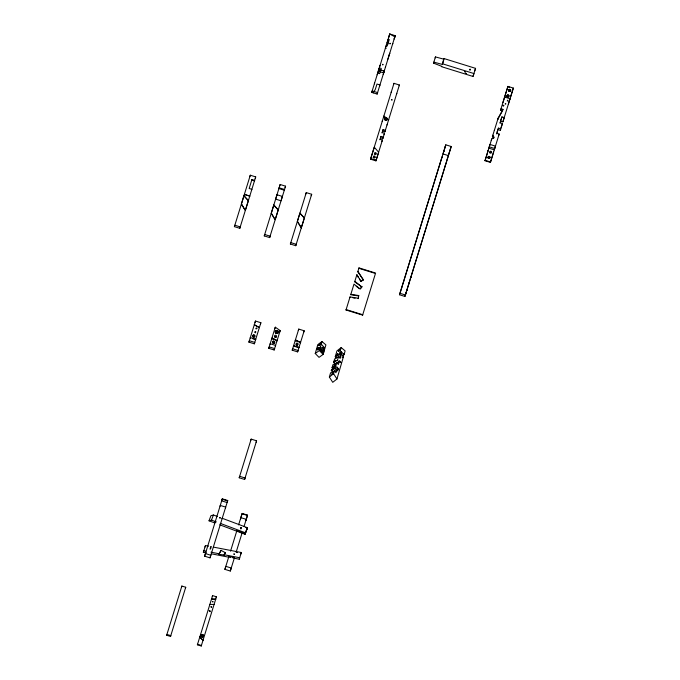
<?xml version="1.0" encoding="UTF-8"?>
<svg xmlns="http://www.w3.org/2000/svg" width="680" height="680" viewBox="0 0 680 680"><rect width="100%" height="100%" fill="white"/><g stroke="black" fill="none" stroke-linecap="round" stroke-linejoin="round"><path stroke-width="1.02" d="M316.761 349.528L318.503 347.846L316.88 349.588M335.979 355.538L337.722 353.855M337.807 353.94L336.082 355.606M320.756 349.707L321.24 350.548M375.743 154.657L375.3 153.858L374.34 153.994M508.002 100.912C507.637 101.022 508.181 98.999 507.229 100.997M322.728 347.327L323.825 348.967M320.875 343.757L319.234 345.142L320.85 343.723L324.589 347.846L324.317 348.322M358.751 295.545L358.615 295.962L350.71 294.721L350.846 294.304L358.751 295.545L358.224 298.673L358.36 298.256L350.03 296.947L349.894 297.364M489.2 158.091C489.098 156.29 488.945 158.185 488.58 157.649M323.909 348.874L322.83 347.242M317.526 347.395L317.696 348.075M333.99 361.505L335.699 360.23M335.75 360.306L334.084 361.556M254.158 336.863C253.529 334.611 253.878 336.778 253.036 336.949M273.998 343.026L273.964 341.743L273.003 342.21L273.972 342.728L273.062 342.329M439.773 164.314L440.079 163.362M441.728 157.981L442.144 156.663M443.708 151.564L443.972 150.731M444.822 147.959L445.221 146.676M315.24 353.49L317.738 344.896L321.954 341.555L325.907 344.879L323.136 354.407L319.03 357.357L315.24 353.49L319.337 350.548L321.954 341.555M344.021 354.697L341.258 351.645L340.688 353.608L343.451 356.651L336.957 378.99L332.741 382.33L329.358 377.034L330.574 372.852L334.381 370.931L335.979 372.708L336.685 370.277L335.087 368.509L336.762 362.754L338.359 364.523L339.065 362.091L337.467 360.324L338.529 356.66L340.136 358.428L340.782 356.209L339.175 354.442L341.173 347.565L345.125 350.888L344.021 354.697L342.686 355.75M336.685 370.277L332.885 372.198L331.287 370.421L334.534 366.477L335.027 364.769L332.061 367.744L332.868 368.875M332.061 367.744L332.953 364.667L336.762 362.754M335.265 364.012L333.659 362.245L334.611 358.972L338.529 356.66M336.328 357.935L335.257 356.753L336.957 350.905L341.173 347.565M329.358 377.034L333.574 373.694L334.381 370.931M378.377 70.814L379.168 68.281L378.403 70.746L379.075 70.95M489.285 146.838L488.886 148.18L494.292 149.863L495.44 146.141L490.034 144.457L489.285 146.838L494.692 148.52M222.317 498.822L221.689 500.879L227.095 502.562L227.724 500.497L222.317 498.822L204.612 556.172L210.018 557.855L210.859 555.262L205.453 553.579L204.612 556.172M242.148 513.434L240.49 518.857L240.873 517.659L246.287 519.341L245.897 520.531L247.554 515.117L242.148 513.434L238.603 524.892M401.489 288.422L401.684 287.827M405.425 275.672L405.62 275.085M406.011 292.995L405.926 293.25M409.088 283.007L409.012 283.254M449.225 152.881L449.438 152.235M385.365 67.447L385.433 67.209M400.392 292L400.46 291.762M400.579 291.405L400.546 291.499M403.469 282.013L403.665 281.418M443.989 150.637L443.853 151.088M407.091 289.51L406.819 290.377L407.023 289.748M411.026 276.76L410.754 277.627L410.916 277.125M447.44 158.703L447.262 159.239M450.33 149.303L450.627 148.351L450.347 149.243M496.85 133.339L499.171 134.062L490.416 162.409L485.01 160.726L488.24 150.186L488.096 150.603M494.351 130.424L494.326 130.475M490.416 162.409L493.646 151.869L493.502 152.278M234.396 226.644L250.3 175.219L255.705 176.902L239.802 228.319L234.396 226.644L234.872 225.233L240.278 226.916L239.802 228.319M251.931 179.529L251.736 180.089L254.439 180.931L254.634 180.37L251.931 179.529L249.169 188.487L251.872 189.329L251.676 189.89M264.256 235.917L280.16 184.501L285.566 186.175L269.662 237.6L264.256 235.917L264.732 234.515L270.139 236.19L269.662 237.6M248.914 342.142L255.468 321.036L260.874 322.711L254.32 343.817L248.914 342.142L249.39 340.731L254.796 342.414L254.32 343.817M166.659 635.256L181.866 586.058L185.725 587.256L170.527 636.454L166.659 635.256L166.948 634.432L170.807 635.63L170.527 636.454M290.368 244.026L306.272 192.61L311.678 194.284L295.774 245.709L290.368 244.026L290.844 242.624L296.25 244.307L295.774 245.709M206.388 552.84L203.354 552.254L205.462 545.564L208.539 546.159M268.753 348.304L275.306 327.199L280.185 330.599L274.159 349.988L268.753 348.304L269.229 346.902L274.635 348.576L274.159 349.988M210.018 557.855L227.724 500.497M239.207 477.776L251.175 439.118L256.581 440.793L244.613 479.451L239.207 477.776L239.7 476.323L245.106 477.998L244.613 479.451M197.387 644.802L212.585 595.604L216.444 596.802L201.246 646L197.387 644.802L197.566 644.283L201.424 645.481L201.246 646M292.213 350.2L298.767 329.094L304.173 330.777L297.619 351.883L292.213 350.2L292.689 348.798L298.095 350.48L297.619 351.883M371.722 92.386L389.776 34L395.182 35.683L377.128 94.07L371.722 92.386L372.215 90.941L377.621 92.616L377.128 94.07M224.893 569.356L225.862 566.355L231.268 568.029L230.299 571.038L224.893 569.356L228.939 556.223M230.537 551.183L236.87 530.638L242.182 532.627L236.13 552.262M230.299 571.038L234.515 557.506L228.922 556.418L228.667 557.167L211.454 553.826M244.009 526.575L247.554 515.117M234.515 557.506L234.26 558.246L239.232 559.215L241.349 552.517L213.665 547.154M370.541 159.188L374.28 147.186L378.649 152.235L375.947 160.862L370.541 159.188L393.983 83.326L399.389 85L384.914 131.775L382.585 131.053L383.078 129.6L385.407 130.322L384.914 131.775M379.899 139.766L380.987 136.374L383.316 137.096L382.832 138.55L380.494 137.828L380.987 136.374M381.981 132.991L383.078 129.6M375.947 160.862L382.423 140.012L380.086 139.29M382.832 138.55L384.506 133.237L382.177 132.515M346.001 309.986L346.137 309.57L362.746 314.729L362.61 315.137L346.001 309.986L350.03 296.947M350.71 294.721L353.991 284.121L360.179 289.111M360.731 288.379L361.837 286.926L354.705 281.767L356.881 274.737L361.021 281.409L359.414 279.063M361.021 281.409L363.366 279.93L357.791 271.771L358.998 267.894L375.598 273.054L362.61 315.137M333.914 368.466L335.027 364.769M433.525 63.129L435.472 56.924L443.981 59.228L443.879 58.514L475.567 68.357L472.983 76.449L441.379 66.632L441.864 66.368L433.525 63.129L433.865 62.135L442.374 64.439L443.708 60.095M442.374 64.439L443.879 58.514M399.517 294.763L445.8 144.823L451.206 146.506L404.923 296.446L399.517 294.763L441.626 158.253M445.8 144.823L442.994 153.935L448.409 155.609M404.923 296.446L451.206 146.506M445.306 165.571L445.596 164.679L445.468 165.095M485.01 160.726L491.75 138.898L494.258 137.641L492.898 135.175L492.405 136.629L493.315 138.269M492.405 136.629L498.177 118.073L502.979 109.369L501.041 108.766L500.556 110.219L502.486 110.823L502.979 109.369M500.556 110.219L507.926 86.403L513.34 88.077L502.894 121.847L500.573 121.125L501.933 116.875L504.245 117.597L502.894 121.847M496.629 133.926L498.457 128.129L500.777 128.851L500.285 130.305L497.964 129.582L498.457 128.129M499.97 123.097L501.933 116.875M497.471 131.291C498.117 129.191 496.502 134.376 497.445 131.376M500.285 130.305L502.427 123.513L500.106 122.791M241.408 203.975L243.958 195.763L248.387 200.617L245.319 210.477L241.408 203.975L244.825 209.661M271.269 213.248L273.827 205.011L278.256 209.865L275.179 219.75L271.269 213.248L274.686 218.943M297.381 221.365L299.94 213.129L304.368 217.982L301.291 227.859L297.381 221.365L301.291 227.859M408.995 283.33L408.782 284.019L409.054 283.126M502.928 102.519L507.926 86.403M508.334 104.201L513.34 88.077M405.858 293.522L405.697 294.015L405.969 293.114M441.881 157.522L441.745 157.947M501.067 127.763L502.427 123.513M388.688 37.392L389.776 34L394.833 36.822L394.341 38.267M394.094 39.075L395.182 35.683L394.689 37.128M387.863 59.27L389.75 53.202L389.334 54.493M386.979 42.925L387.651 40.877L388.484 41.132L386.869 46.376L386.036 46.121L385.365 48.161L386.197 48.424M381.48 70.465L378.794 69.572L379.338 67.83L381.267 68.425L379.661 73.644L377.731 73.049L377.145 74.809M249.824 176.63L250.3 175.219M255.229 178.304L255.705 176.902M279.684 185.904L280.16 184.501M285.09 187.587L285.566 186.175M254.992 322.439L255.468 321.036M250.189 338.019L250.359 337.586L255.765 339.269L255.595 339.694L252.934 338.819M260.398 324.122L260.874 322.711M305.796 194.012L306.272 192.61M311.202 195.695L311.678 194.284M181.585 586.891L181.866 586.058M185.444 588.09L185.725 587.256M274.83 328.601L275.306 327.199M271.66 338.903L274.457 339.447M270.028 344.182L270.207 343.749L275.613 345.431L275.434 345.865M204.969 547.009L205.462 545.564M203.354 552.254L203.847 550.8L205.879 551.2M220.031 506.235L220.303 505.435L225.718 507.11L225.446 507.917M216.75 516.817L216.929 516.298M215.144 522.036L215.322 521.517M279.709 332.001L280.185 330.599M277.159 340.289L276.998 340.892L271.975 338.011L277.125 340.51M222.062 518.806L222.241 518.288M220.456 524.025L220.626 523.506M250.682 440.563L251.175 439.118M389.283 35.453L389.776 34M377.808 72.658L378.301 71.204L383.707 72.888L383.214 74.332M374.365 83.819L374.646 82.985M373.26 92.871L375.326 89.394L376.983 84.04L379.975 84.966L379.491 86.419M256.096 442.246L256.581 440.793M218.934 554.277L221.042 550.35L225.352 552.721L224.102 555.058L218.934 554.277L221.042 550.35M298.291 330.505L298.767 329.094M295.111 340.799L297.916 341.351M293.479 346.077L293.658 345.652L299.064 347.327L298.894 347.76L293.53 346.035M224.102 555.058L225.352 552.721M212.304 596.437L212.585 595.604M209.865 604.401L214.081 604.452M303.697 332.18L304.173 330.777M236.7 531.156L236.87 530.638M300.62 342.184L300.45 342.796L295.426 339.906L300.585 342.405M216.163 597.635L216.444 596.802M393.728 84.082L393.983 83.326M242.012 533.145L242.182 532.627M391.153 92.353L391.382 91.655M383.656 116.654L383.868 116.025L387.082 118.422M382.194 121.38L382.406 120.759M219.725 524.798L245.012 534.276L247.01 528.963L246.559 528.581M245.123 533.953L243.584 532.661L245.505 532.822L220.235 523.362M399.135 85.757L399.389 85M240.856 553.971L241.349 552.517M396.559 94.035L396.797 93.338M239.232 559.215L239.725 557.762L224.204 554.752M388.679 119.629L388.475 120.249L384.464 117.249M387.013 124.984L387.226 124.355M384.022 134.691L384.506 133.237M381.93 141.465L382.423 140.012M358.998 267.894L358.853 268.311L374.484 273.164M356.881 274.737L358.343 277.5M357.791 271.771L357.926 271.354L363.366 279.93M354.705 281.767L354.841 281.35L361.837 286.926M435.132 57.919L435.472 56.924M333.166 373.082L331.78 374.153L333.098 372.98M474.589 71.239L475.567 68.357M472.983 76.449L473.96 73.567L442.272 63.724M504.483 97.563L504.654 97.061L510.06 98.745L509.889 99.237M498.177 118.073L497.683 119.519L502.002 111.69M491.258 140.352L491.75 138.898M498.678 135.516L499.171 134.062M378.794 69.572L384.276 71.034L383.784 72.488M387.855 40.078L388.161 39.227L389.257 39.567L387.642 44.812L386.546 44.472L386.24 45.322M214.855 522.979L209.023 520.795L210.944 515.695L213.418 514.981L217.303 516.443M209.023 520.795L211.488 520.081L213.418 514.981M245.463 532.95L247.426 527.722L222.165 518.262M245.012 534.276L247.426 527.722L245.888 527.553M255.748 332.868C253.394 330.939 257.788 331.636 254.685 332.197M374.671 158.075C375.496 156.476 372.308 156.612 373.354 158.125M297.381 345.083L296.879 344.131L296.395 345.108M332.8 374.153C330.846 375.692 334.653 372.351 333.004 373.983M360.315 288.694L361.973 286.51M503.115 105.196L503.829 105.417M503.616 105.978L502.902 105.757M209.27 610.479L210.001 610.708M209.899 611.014L209.185 610.767M209.746 611.541L210.443 611.66M210.978 606.713L211.718 606.942M211.616 607.24L210.894 607.019M255.756 328.78C258.969 328.576 254.711 326.986 256.683 328.772M507.977 96.883L507.577 96.169L507.526 96.9M343.094 354.781L343.765 353.838M202.317 636.828L202.495 635.528L202.096 636.2M332.486 374.382L332.988 374.051M323.255 351.569L324.173 350.846L320.45 346.732L319.166 348.729L320.076 348.007L323.799 352.121L322.889 352.844M342.116 357.714L343.451 356.651M240.66 528.284L240.507 528.76M337.374 370.931L337.611 370.209L336.966 369.877M209.993 549.091L210.452 549.091M361.156 280.993L363.502 279.514M241.018 528.904L241.179 528.505M337.034 370.464C338.683 370.846 336.37 368.951 336.591 370.269M335.257 356.753L339.175 354.442M339.209 357.136L340.782 356.209M233.937 553.835L234.013 554.489M505.308 103.462L505.869 103.641M505.699 104.193L505.155 104.057M333.659 362.245L337.467 360.324M336.022 363.63L339.065 362.091M331.287 370.421L335.087 368.509M234.294 554.472L234.218 553.817M385.942 120.011C386.546 117.802 385.288 119.51 385.602 120.02M389.912 43.248L390.397 43.435M390.209 43.902L389.742 43.715M382.619 64.277L383.103 64.464M382.908 64.931L382.44 64.745M465.435 73.185L466.157 73.415M466.114 73.483L465.409 73.253M337.526 370.37A1.776 0.535 51.6 0 1 337.178 370.234L336.455 369.92L336.498 370.812M202.062 636.131L201.807 636.828M353.013 297.849L355.096 298.18M210.97 552.185L219.104 553.766M228.744 556.937L230.613 557.303M232.475 557.659L234.337 558.025M370.685 158.755L376.201 160.106M337.101 369.376L337.951 369.418L337.475 368.934M383.146 72.156L383.826 72.36L384.48 70.269L383.834 71.247M507.815 86.734L509.617 87.295M485.146 160.31L490.552 161.993M400.01 293.318L405.416 294.993M222.173 499.231L227.579 500.913M242.93 514.054L246.534 515.177M337.221 369.427L337.722 370.03M211.488 520.081L216.35 521.909M339.609 360.868L340.791 362.414M340.688 362.644L339.515 361.097M336.974 366.979L338.674 369.078M338.385 369.197L336.71 367.132M356.218 286.254L359.388 288.541M319.337 350.548L323.136 354.407M299.914 213.197L304.317 218.093M273.793 205.088L278.205 209.984M243.933 195.815L248.345 200.71M331.568 369.452L332.188 370.328M333.574 373.694L336.957 378.99M341.258 351.645L341.317 355.002M340.688 353.608L340.723 355.164M384.957 118.634A1.224 1.181 18.7 0 1 386.597 118.719M385.118 118.651A1.224 1.181 18.7 0 1 386.546 118.872M336.863 356.048A1.181 0.654 -62 0 1 336.829 354.714A1.181 0.654 -62 0 1 337.96 353.966A1.181 0.654 -62 0 1 338.002 355.3M336.974 368.569A1.25 0.518 17.4 0 1 338.478 369.282A1.25 0.518 17.4 0 1 337.798 369.793A1.25 0.518 17.4 0 1 336.251 369.113M336.812 369.385A1.776 0.535 51.6 0 1 337.17 369.512M317.645 350.038A1.181 0.654 -62 0 1 317.611 348.695A1.181 0.654 -62 0 1 318.741 347.956A1.181 0.654 -62 0 1 318.784 349.291M318.818 345.721A1.793 0.748 -48.4 0 1 320.017 344.105C322.541 339.983 313.846 349.188 319.974 344.097A1.793 0.748 -48.4 0 1 321.283 343.765M321.691 352.563A1.53 0.612 48.3 0 0 321.317 351.968A1.394 0.561 48.3 0 1 321.606 352.529M274.346 336.855A1.011 0.977 18.7 0 1 276.029 337.637M275.757 331.798A1.547 1.488 18.7 0 1 277.797 332.605M275.714 331.942A1.547 1.488 18.7 0 1 277.797 332.868M275.714 332.444A1.011 0.977 18.7 0 1 277.346 333.514M469.455 69.623C470.568 71.629 470.866 67.838 469.463 69.564M317.798 349.205C318.92 350.089 318.401 347.115 317.798 349.205M337.017 355.215C337.934 356.277 337.943 353.082 337.025 355.164M509.133 90.721C510.603 90.984 509.567 89.845 509.133 90.703M219.631 517.828L220.354 517.896L219.631 517.828M210.706 546.856L211.429 546.95L210.706 546.831M240.814 527.663L241.536 527.748L240.822 527.612M236.895 552.432L237.575 552.585L236.903 552.406M210.264 548.156L210.978 548.284L210.273 548.097M212.389 601.707L213.189 601.851L212.406 601.638M296.259 344.649L296.259 344.709A1.062 1.02 18.7 0 0 298.044 344.548A1.062 1.02 18.7 0 0 296.947 343.102A1.062 1.02 18.7 0 0 296.233 344.726M296.463 344.046C297.576 346.154 298.044 342.261 296.471 343.986M391.442 99.798L392.241 99.934L391.459 99.73M490.212 152.142L491.002 152.278L490.212 152.107M507.526 95.939L508.325 96.076L507.535 95.905M338.462 351.126L340.085 349.75L338.462 351.126M252.986 336.473L252.969 336.532A1.062 1.02 18.7 0 0 254.787 336.37A1.062 1.02 18.7 0 0 253.691 334.925A1.062 1.02 18.7 0 0 252.969 336.541M379.899 65.951L380.086 65.356L379.899 65.951M392.572 44.064L392.76 43.477L392.581 44.047M276.973 194.744L275.647 199.112L281.052 200.795L282.378 196.427L276.973 194.744M244.375 194.412L249.781 196.095L244.375 194.412M279.14 187.799L278.885 188.538L284.3 190.213L284.546 189.474L279.14 187.799M254.328 324.725L259.352 327.607L254.328 324.725M211.497 599.131L215.713 599.19L211.497 599.131M199.793 637.075L203.031 640.262L199.793 637.075M503.004 105.451L503.744 105.706L503.03 105.425M464.55 71.672L465.248 71.901L464.567 71.672M201.322 636.608A1.25 1.207 18.7 0 0 203.447 636.302A1.25 1.207 18.7 0 0 202.07 634.661A1.25 1.207 18.7 0 0 201.322 636.608M201.373 636.446A1.25 1.207 18.7 0 0 203.507 636.14A1.25 1.207 18.7 0 0 202.13 634.5A1.25 1.207 18.7 0 0 201.373 636.446M488.189 158.049A1.011 0.977 18.7 0 0 489.923 157.845A1.011 0.977 18.7 0 0 488.835 156.494A1.011 0.977 18.7 0 0 488.189 158.049M488.231 157.93A1.011 0.977 18.7 0 0 489.965 157.726A1.011 0.977 18.7 0 0 488.877 156.374A1.011 0.977 18.7 0 0 488.231 157.93M489.821 152.779A1.011 0.977 18.7 0 0 491.546 152.575A1.011 0.977 18.7 0 0 490.467 151.224A1.011 0.977 18.7 0 0 489.821 152.779M508.861 91.001A1.011 0.977 18.7 0 0 510.587 90.797A1.011 0.977 18.7 0 0 509.507 89.437A1.011 0.977 18.7 0 0 508.861 91.001M508.904 90.873A1.011 0.977 18.7 0 0 510.629 90.669A1.011 0.977 18.7 0 0 509.55 89.318A1.011 0.977 18.7 0 0 508.904 90.873M507.135 96.577A1.011 0.977 18.7 0 0 508.869 96.373A1.011 0.977 18.7 0 0 507.781 95.022A1.011 0.977 18.7 0 0 507.135 96.577M507.178 96.458A1.011 0.977 18.7 0 0 508.904 96.246A1.011 0.977 18.7 0 0 507.824 94.894A1.011 0.977 18.7 0 0 507.178 96.458M376.014 153.901A0.858 0.842 -88.9 0 0 375.36 152.575A0.858 0.842 -88.9 0 0 374.561 153.816A0.858 0.842 -88.9 0 0 376.014 153.901M374.96 157.275A0.858 0.842 -88.9 0 0 374.306 155.95A0.858 0.842 -88.9 0 0 373.507 157.191A0.858 0.842 -88.9 0 0 374.96 157.275M384.931 119.85A1.224 1.181 18.7 0 0 387.022 119.603A1.224 1.181 18.7 0 0 385.713 117.963A1.224 1.181 18.7 0 0 384.931 119.85M385.016 119.587A1.224 1.181 18.7 0 0 387.115 119.34A1.224 1.181 18.7 0 0 385.798 117.7A1.224 1.181 18.7 0 0 385.016 119.587M321.045 350.778A1.538 0.468 51.6 0 0 322.804 352.376A1.538 0.468 51.6 0 0 321.725 350.336A1.538 0.468 51.6 0 0 321.045 350.778M272.774 342.822A1.062 1.02 18.7 0 0 274.593 342.652A1.062 1.02 18.7 0 0 273.496 341.207A1.062 1.02 18.7 0 0 272.774 342.822M272.816 342.712A1.062 1.02 18.7 0 0 274.635 342.533A1.062 1.02 18.7 0 0 273.53 341.088A1.062 1.02 18.7 0 0 272.816 342.712M274.745 336.821A1.011 0.977 18.7 0 0 276.454 336.524A1.011 0.977 18.7 0 0 275.298 335.231A1.011 0.977 18.7 0 0 274.745 336.821M275.596 332.979A1.547 1.488 18.7 0 0 278.222 332.579A1.547 1.488 18.7 0 0 276.497 330.565A1.547 1.488 18.7 0 0 275.596 332.979M275.647 332.851A1.547 1.488 18.7 0 0 278.264 332.444A1.547 1.488 18.7 0 0 276.539 330.438A1.547 1.488 18.7 0 0 275.647 332.851M276.021 332.673A1.011 0.977 18.7 0 0 277.729 332.367A1.011 0.977 18.7 0 0 276.573 331.075A1.011 0.977 18.7 0 0 276.021 332.673M252.934 336.659A1.062 1.02 18.7 0 0 254.753 336.49A1.062 1.02 18.7 0 0 253.649 335.045A1.062 1.02 18.7 0 0 252.934 336.659"/></g></svg>
